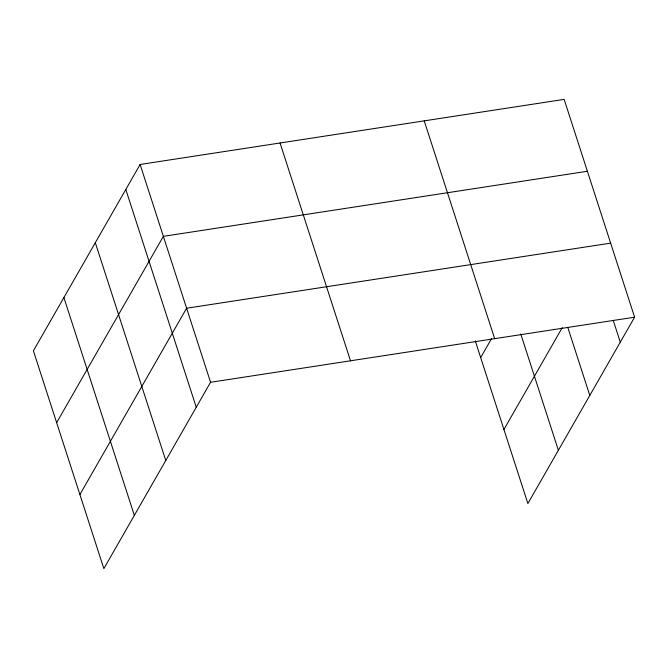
<?xml version="1.0" encoding="UTF-8"?>
<svg xmlns="http://www.w3.org/2000/svg" width="668" height="668" viewBox="0 0 668 668"><rect width="100%" height="100%" fill="white"/><g stroke="black" fill="none" stroke-linecap="round" stroke-linejoin="round"><path stroke-width="1" d="M140.121 164.47L33.4 350.809L103.849 568.618L210.562 382.28L140.121 164.47L564.151 99.382L634.6 317.191L527.879 503.53L475.265 340.864M56.646 422.685L163.368 236.347L587.397 171.258M79.893 494.562L186.614 308.224L610.644 243.135M480.684 357.597L491.539 338.651M503.931 429.474L562.239 327.671M210.562 382.28L634.6 317.191M613.266 320.456L620.288 342.183M567.758 327.295L589.794 395.423M520.731 333.891L558.381 450.29M424.222 120.858L494.671 338.668M280.051 142.994L350.5 360.803M125.809 189.453L196.258 407.263M95.315 242.701L165.764 460.511M63.894 297.561L134.343 515.37"/></g></svg>
